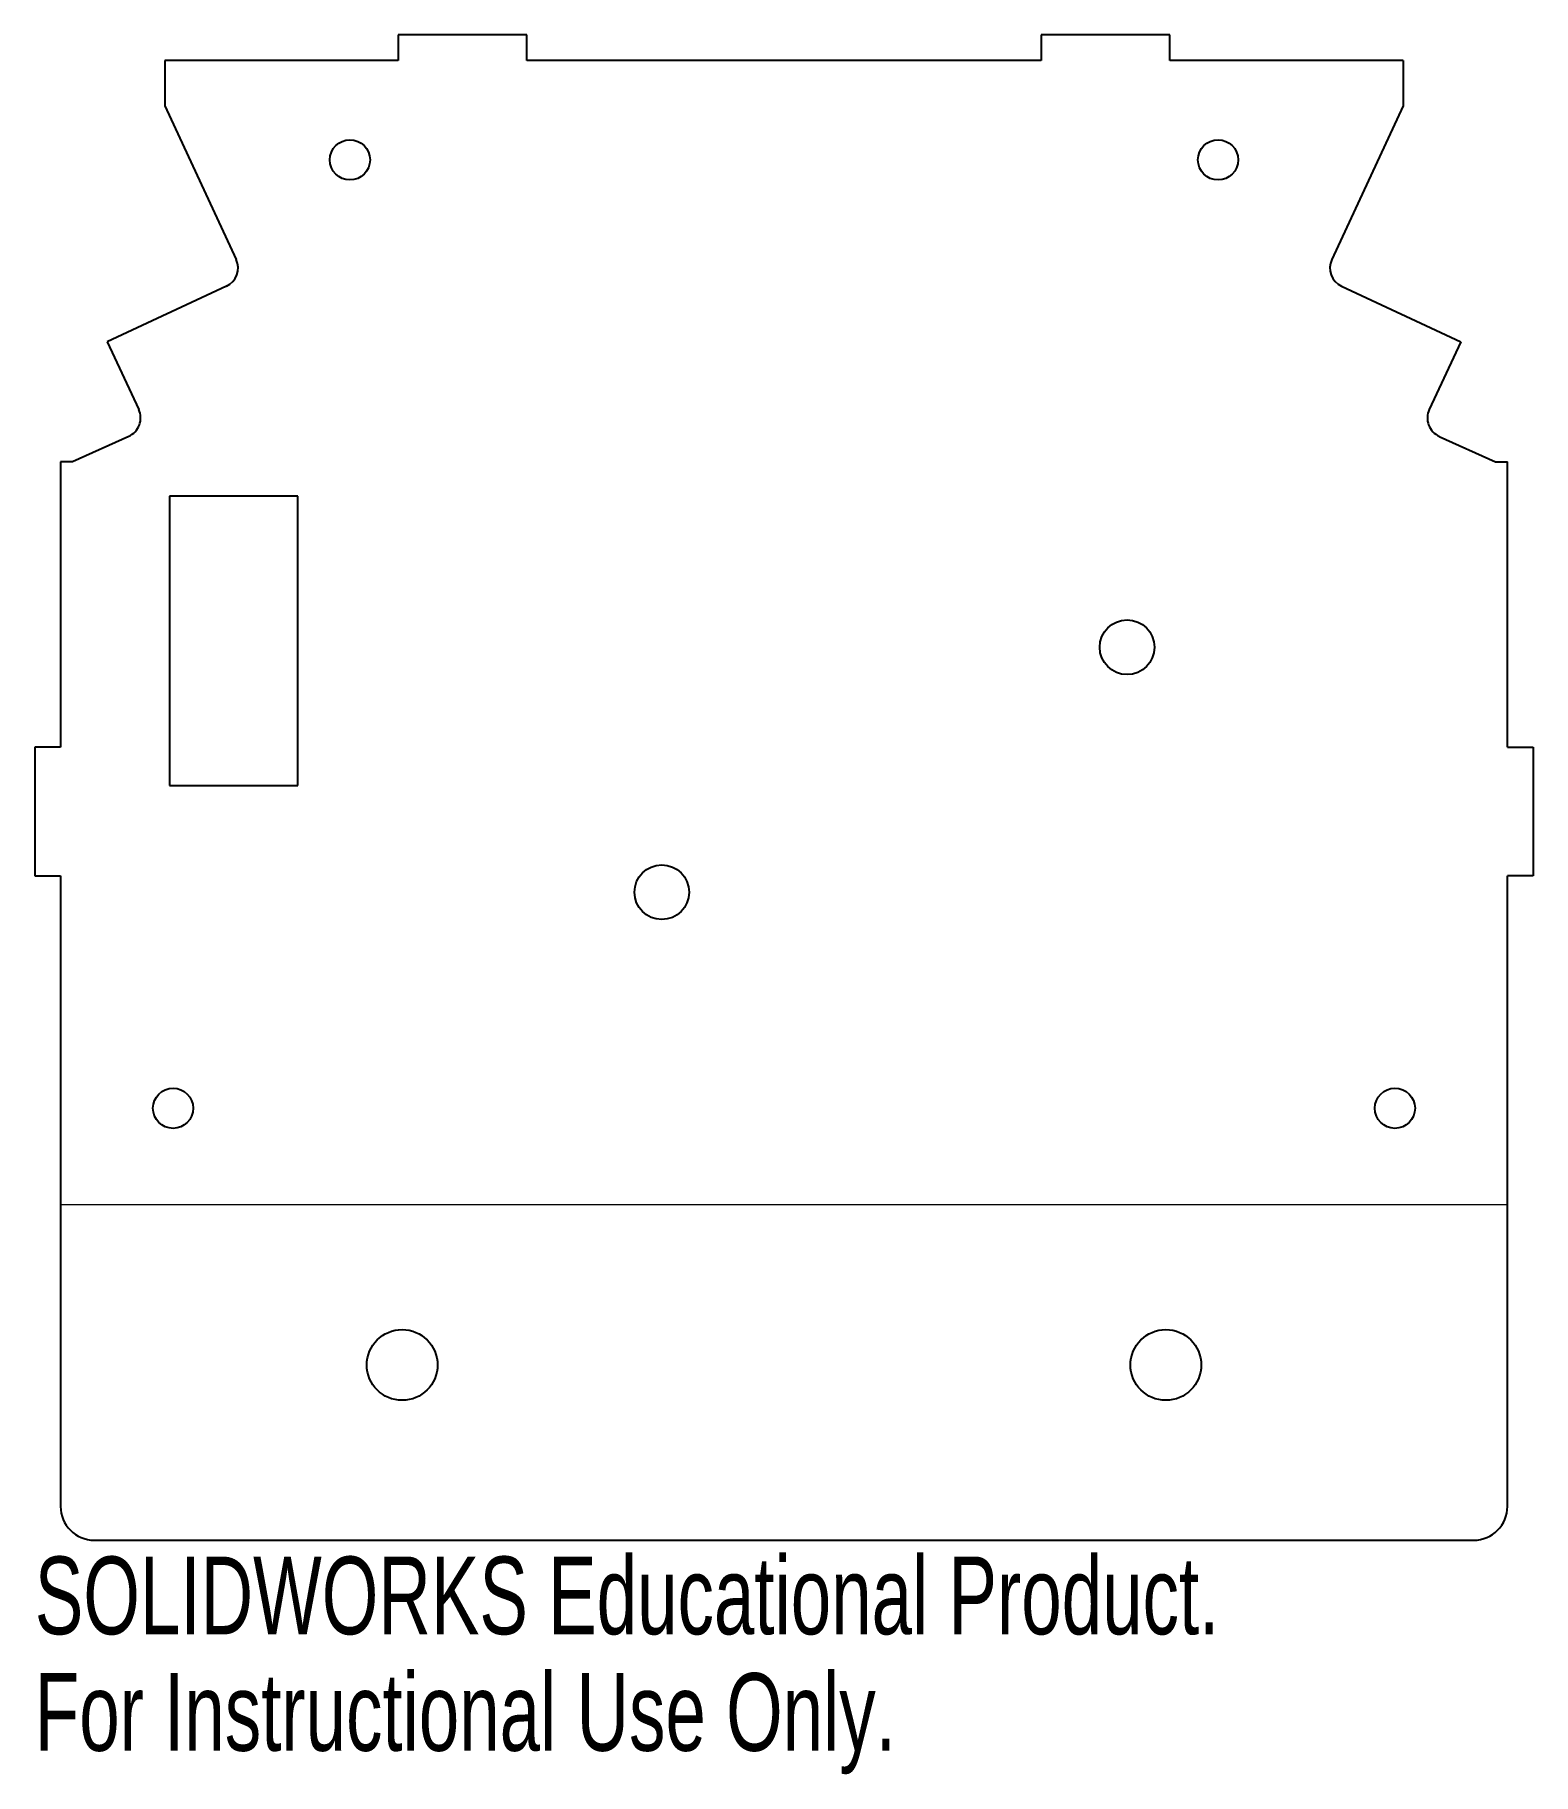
# Model space of a CAD drawing. Header units: millimetres. Extents: x -47 to 47, y -71 to 37.
import ezdxf

# ---------------------------------------------------------------- set-up
doc = ezdxf.new("R2010")
doc.units = ezdxf.units.MM
doc.styles.add('SLDTEXTSTYLE0', font='TXT', dxfattribs={"width": 0.7})

msp = doc.modelspace()

# ---------------------------------------------------------------- linework, layer by layer
at = {"color": 7, "linetype": 'Continuous', "lineweight": 25}
for p, q in [((-24, 36.85), (-24, 35.25)), ((-16, 36.85), (-24, 36.85)), ((-16, 35.25), (-16, 36.85)), ((16, 36.85), (16, 35.25)), ((24, 36.85), (16, 36.85)), ((24, 35.25), (24, 36.85)), ((-38.52, 35.25), (-38.52, 32.43)), ((-24, 35.25), (-38.52, 35.25)), ((16, 35.25), (-16, 35.25)), ((38.52, 35.25), (24, 35.25)), ((38.52, 35.25), (38.52, 32.43)), ((-38.52, 32.43), (-34.07, 22.87)), ((38.52, 32.43), (34.07, 22.87)), ((-34.68, 21.21), (-42.1, 17.74)), ((34.68, 21.21), (42.1, 17.74)), ((-42.1, 17.74), (-40.13, 13.54)), ((42.1, 17.74), (40.13, 13.54)), ((-40.75, 11.87), (-44.25, 10.28)), ((40.75, 11.87), (44.25, 10.28)), ((-45, 10.28), (-45, -7.47)), ((-44.25, 10.28), (-45, 10.28)), ((44.25, 10.28), (45, 10.28)), ((45, -7.47), (45, 10.28)), ((-30.23, 8.15), (-38.23, 8.15)), ((-38.23, 8.15), (-38.23, -9.85)), ((-30.23, -9.85), (-30.23, 8.15)), ((-46.6, -7.47), (-46.6, -15.47)), ((-45, -7.47), (-46.6, -7.47)), ((45, -7.47), (46.6, -7.47)), ((46.6, -7.47), (46.6, -15.47)), ((-38.23, -9.85), (-30.23, -9.85)), ((-46.6, -15.47), (-45, -15.47)), ((-45, -15.47), (-45, -54.7)), ((46.6, -15.47), (45, -15.47)), ((45, -54.7), (45, -15.47)), ((-42.9, -56.8), (42.9, -56.8))]:
    msp.add_line(p, q, dxfattribs=at)
at = {"color": 8, "linetype": 'Continuous', "lineweight": 0}
msp.add_line((-45, -35.91), (45, -35.91), dxfattribs=at)
at = {"color": 7, "linetype": 'Continuous', "lineweight": 25}
for centre, radius in [((-27, 29.07), 1.25), ((27, 29.07), 1.25), ((21.34, -1.25), 1.7), ((-7.6, -16.49), 1.7), ((-38, -29.93), 1.25), ((38, -29.93), 1.25), ((-23.75, -45.9), 2.2), ((23.75, -45.9), 2.2)]:
    msp.add_circle(centre, radius, dxfattribs=at)
for centre, radius, start, end in [((-35.21, 22.34), 1.25, 295.0537, 24.9631), ((35.21, 22.34), 1.25, 155.0369, 244.9463), ((-41.27, 13.01), 1.25, 294.4747, 25.0537), ((41.27, 13.01), 1.25, 154.9463, 245.5253), ((-42.9, -54.7), 2.1, 180, 270), ((42.9, -54.7), 2.1, 270, 0)]:
    msp.add_arc(centre, radius, start, end, dxfattribs=at)

# ---------------------------------------------------------------- texts
at = {"color": 7, "linetype": 'Continuous', "char_height": 4.8336, "attachment_point": 1, "style": 'SLDTEXTSTYLE0'}
for s, insert in [('SOLIDWORKS Educational Product.', (-46.6, -57.82)), ('For Instructional Use Only.', (-46.6, -65.07))]:
    msp.add_mtext(s, dxfattribs=dict(at, insert=insert))

doc.saveas('drawing.dxf')
